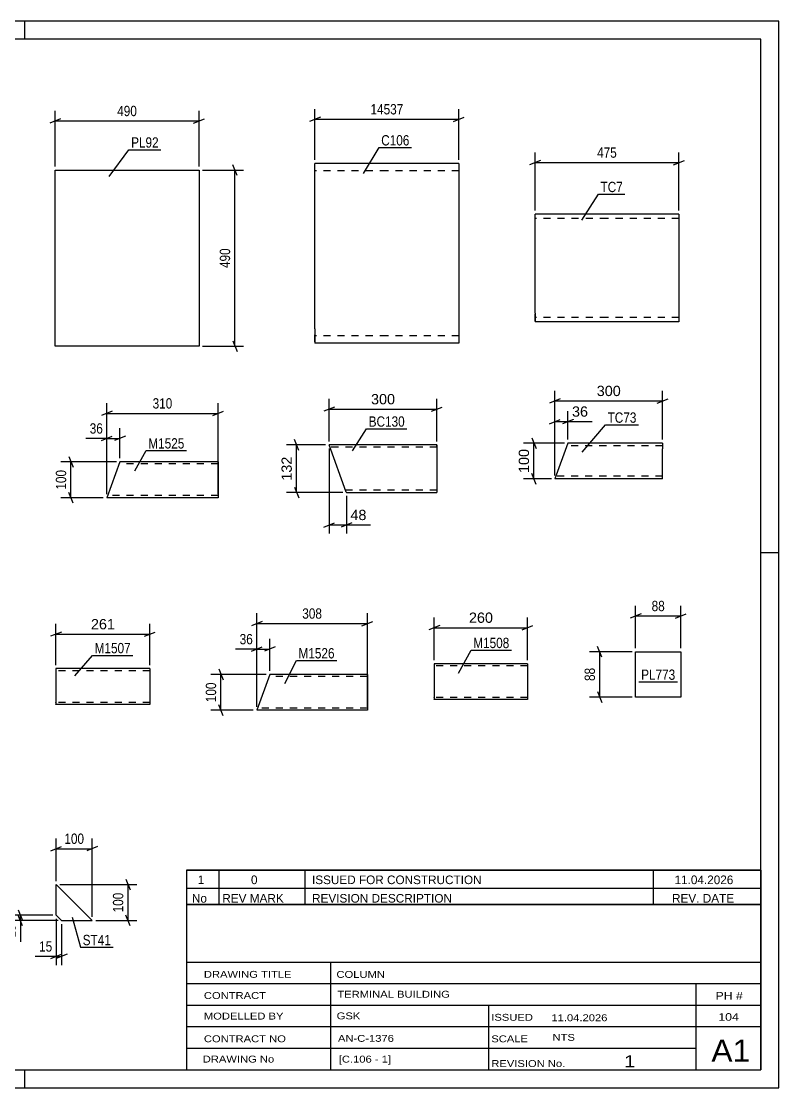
# Model space of a CAD drawing. Header units: millimetres. Extents: x 0 to 420, y 0 to 297.
# Drawn here: x 209 to 420, y 0 to 297 of the extents above; entities that cross this region are included whole.
import ezdxf

# ---------------------------------------------------------------- set-up
doc = ezdxf.new("R2010")
doc.units = ezdxf.units.MM
doc.linetypes.add('DXK_LINE_DOT2', pattern=[3.9198, 1.9599, -1.9599])
doc.styles.add('Arial', font='ARIAL.TTF', dxfattribs={"height": 0.2})
doc.styles.add('Arial Narrow', font='ARIALN.TTF', dxfattribs={"height": 0.2})

# ---------------------------------------------------------------- blocks, each defined once
blk = doc.blocks.new('Unknown-348435967-1132')
at = {"color": 5, "linetype": 'Continuous'}
for p, q in [((420, 297), (0, 297)), ((210, 292), (210, 297)), ((420, 0), (420, 297)), ((415, 292), (5, 292)), ((415, 5), (415, 292)), ((420, 149), (415, 149)), ((5, 5), (415, 5)), ((210, 0), (210, 5)), ((0, 0), (420, 0))]:
    blk.add_line(p, q, dxfattribs=at)
blk = doc.blocks.new('Part-348435967-9302 - 9301')
at = {"color": 2, "linetype": 'Continuous'}
for p, q in [((361.31, 179.54), (357.67, 169.54)), ((387.67, 179.54), (361.31, 179.54)), ((387.67, 179.54), (387.67, 177.94)), ((387.67, 171.14), (387.67, 177.94)), ((387.67, 169.54), (357.67, 169.54)), ((387.67, 169.54), (387.67, 171.14))]:
    blk.add_line(p, q, dxfattribs=at)
at = {"color": 7, "linetype": 'DXK_LINE_DOT2'}
for p, q in [((387.67, 178.74), (361.01, 178.74)), ((387.67, 179.42), (387.67, 177.94)), ((387.67, 170.34), (357.96, 170.34)), ((387.67, 169.54), (387.67, 170.01))]:
    blk.add_line(p, q, dxfattribs=at)
blk = doc.blocks.new('Part-348435967-9332 - 9331')
at = {"color": 2, "linetype": 'Continuous'}
for p, q in [((299.56, 165.89), (294.78, 179)), ((324.78, 179), (294.78, 179)), ((324.78, 179), (324.78, 178.9)), ((324.78, 178.9), (324.78, 165.8)), ((299.59, 165.8), (299.56, 165.89)), ((299.59, 165.8), (324.78, 165.8))]:
    blk.add_line(p, q, dxfattribs=at)
at = {"color": 7, "linetype": 'DXK_LINE_DOT2'}
for p, q in [((324.78, 178.4), (295, 178.4)), ((324.78, 178.64), (324.78, 179)), ((324.78, 166.4), (299.37, 166.4))]:
    blk.add_line(p, q, dxfattribs=at)
blk = doc.blocks.new('Part-348435967-1872 - 1855')
at = {"color": 2, "linetype": 'Continuous'}
for p, q in [((372.12, 243.28), (352.12, 243.28)), ((352.12, 215.68), (352.12, 243.28)), ((392.22, 243.28), (372.22, 243.28)), ((392.22, 243.28), (392.22, 213.28)), ((352.12, 215.68), (352.12, 213.28)), ((372.12, 213.28), (352.12, 213.28)), ((392.22, 213.28), (372.22, 213.28))]:
    blk.add_line(p, q, dxfattribs=at)
at = {"color": 7, "linetype": 'DXK_LINE_DOT2'}
for p, q in [((372.12, 242.08), (352.12, 242.08)), ((392.22, 242.08), (372.22, 242.08)), ((352.12, 213.47), (352.12, 215.68)), ((352.12, 214.48), (352.12, 214.57)), ((372.12, 214.48), (352.12, 214.48)), ((392.22, 214.48), (372.22, 214.48)), ((392.22, 214.48), (392.22, 214.57))]:
    blk.add_line(p, q, dxfattribs=at)
blk = doc.blocks.new('Part-348435967-1575 - 1559')
at = {"color": 2, "linetype": 'Continuous'}
for p, q in [((218.43, 206.53), (218.43, 255.53)), ((218.43, 255.53), (238.43, 255.53)), ((238.53, 255.53), (258.53, 255.53)), ((258.53, 255.53), (258.53, 206.53)), ((238.43, 206.53), (218.43, 206.53)), ((258.53, 206.53), (238.53, 206.53))]:
    blk.add_line(p, q, dxfattribs=at)
blk = doc.blocks.new('Part-348435967-1505 - 1503')
at = {"color": 2, "linetype": 'Continuous'}
for p, q in [((236.5, 174.31), (232.86, 164.31)), ((263.83, 174.31), (236.5, 174.31)), ((263.83, 174.31), (263.83, 164.31)), ((263.83, 164.31), (232.86, 164.31))]:
    blk.add_line(p, q, dxfattribs=at)
at = {"color": 7, "linetype": 'DXK_LINE_DOT2'}
for p, q in [((263.83, 173.71), (236.28, 173.71)), ((233.08, 164.91), (233.1, 164.96)), ((263.83, 164.91), (233.08, 164.91)), ((263.83, 164.91), (263.83, 164.96))]:
    blk.add_line(p, q, dxfattribs=at)
blk = doc.blocks.new('Part-348435967-1447 - 1445')
at = {"color": 2, "linetype": 'Continuous'}
for p, q in [((278.27, 115.11), (274.63, 105.11)), ((305.42, 115.11), (278.27, 115.11)), ((305.42, 115.11), (305.42, 105.11)), ((305.42, 105.11), (274.63, 105.11))]:
    blk.add_line(p, q, dxfattribs=at)
at = {"color": 7, "linetype": 'DXK_LINE_DOT2'}
for p, q in [((305.42, 114.51), (278.06, 114.51)), ((274.85, 105.71), (274.87, 105.75)), ((305.42, 105.71), (274.85, 105.71)), ((305.42, 105.71), (305.42, 105.75))]:
    blk.add_line(p, q, dxfattribs=at)
blk = doc.blocks.new('Part-348435967-1429 - 1427')
at = {"color": 2, "linetype": 'Continuous'}
for p, q in [((350.04, 118.09), (324.07, 118.09)), ((324.07, 118.09), (324.07, 108.18)), ((350.04, 118.09), (350.04, 108.09)), ((324.07, 108.09), (324.07, 108.18)), ((350.04, 108.09), (324.07, 108.09))]:
    blk.add_line(p, q, dxfattribs=at)
at = {"color": 7, "linetype": 'DXK_LINE_DOT2'}
for p, q in [((350.04, 117.49), (324.07, 117.49)), ((324.07, 108.69), (324.07, 108.74)), ((350.04, 108.69), (324.07, 108.69)), ((350.04, 108.69), (350.04, 108.74))]:
    blk.add_line(p, q, dxfattribs=at)
blk = doc.blocks.new('Part-348435967-1400 - 1384')
at = {"color": 2, "linetype": 'Continuous'}
for p, q in [((380.16, 108.81), (380.16, 121.38)), ((380.16, 121.38), (392.73, 121.38)), ((392.73, 121.38), (392.73, 108.81)), ((392.73, 108.81), (380.16, 108.81))]:
    blk.add_line(p, q, dxfattribs=at)
blk = doc.blocks.new('Part-348435967-1335 - 1319')
at = {"color": 2, "linetype": 'Continuous'}
for p, q in [((218.76, 48.06), (218.76, 56.56)), ((228.76, 46.56), (218.76, 56.56)), ((220.26, 46.56), (218.76, 48.06)), ((220.26, 46.56), (228.76, 46.56))]:
    blk.add_line(p, q, dxfattribs=at)
blk = doc.blocks.new('Part-348435967-1266 - 1249')
at = {"color": 2, "linetype": 'Continuous'}
for p, q in [((310.82, 257.38), (290.82, 257.38)), ((290.82, 211.38), (290.82, 257.38)), ((330.92, 257.38), (310.92, 257.38)), ((330.92, 257.38), (330.92, 207.38)), ((290.82, 211.38), (290.82, 207.38)), ((310.82, 207.38), (290.82, 207.38)), ((330.92, 207.38), (310.92, 207.38))]:
    blk.add_line(p, q, dxfattribs=at)
at = {"color": 7, "linetype": 'DXK_LINE_DOT2'}
for p, q in [((310.82, 255.38), (290.82, 255.38)), ((330.92, 255.38), (310.92, 255.38)), ((290.82, 207.69), (290.82, 211.38)), ((310.82, 209.38), (290.82, 209.38)), ((330.92, 209.38), (310.92, 209.38))]:
    blk.add_line(p, q, dxfattribs=at)
blk = doc.blocks.new('Part-348435967-1227 - 1224')
at = {"color": 2, "linetype": 'Continuous'}
for p, q in [((244.83, 116.72), (218.68, 116.72)), ((218.68, 116.72), (218.68, 106.81)), ((244.83, 116.72), (244.83, 106.72)), ((218.68, 106.72), (218.68, 106.81)), ((244.83, 106.72), (218.68, 106.72))]:
    blk.add_line(p, q, dxfattribs=at)
at = {"color": 7, "linetype": 'DXK_LINE_DOT2'}
for p, q in [((244.83, 116.12), (218.68, 116.12)), ((218.68, 107.32), (218.68, 107.36)), ((244.83, 107.32), (218.68, 107.32)), ((244.83, 107.32), (244.83, 107.36))]:
    blk.add_line(p, q, dxfattribs=at)
blk = doc.blocks.new('StraightDimension-348435967-9431 - 9301')
at = {"color": 7, "linetype": 'Continuous'}
for p, q in [((360.31, 179.54), (348.95, 179.54)), ((351.2, 181.04), (352.4, 178.04)), ((351.8, 169.54), (351.8, 179.54)), ((356.67, 169.54), (348.95, 169.54)), ((352.4, 168.04), (351.2, 171.04))]:
    blk.add_line(p, q, dxfattribs=at)
at = {"color": 0}
blk.add_wipeout([(351.05, 178.47), (346.85, 178.47), (346.85, 170.6), (351.05, 170.6)], dxfattribs=at)
at = {"color": 3, "style": 'Arial'}
blk.add_text('100', height=2.865, rotation=90.0002, dxfattribs=at).set_placement((350.45, 171.2))
blk = doc.blocks.new('StraightDimension-348435967-9402 - 9301')
at = {"color": 7, "linetype": 'Continuous'}
for p, q in [((357.67, 170.54), (357.67, 188.38)), ((361.31, 180.54), (361.31, 188.38)), ((356.17, 184.93), (359.17, 186.13)), ((357.67, 185.53), (361.31, 185.53)), ((362.81, 186.13), (359.81, 184.93))]:
    blk.add_line(p, q, dxfattribs=at)
at = {"color": 0}
blk.add_wipeout([(367.48, 186.28), (367.48, 190.48), (361.83, 190.48), (361.83, 186.28)], dxfattribs=at)
at = {"color": 7, "linetype": 'Continuous'}
blk.add_line((361.31, 185.53), (368, 185.53), dxfattribs=at)
blk.add_line((361.31, 185.53), (368, 185.53), dxfattribs=at)
at = {"color": 3, "style": 'Arial'}
blk.add_text('36', height=2.865, dxfattribs=at).set_placement((362.43, 186.88))
blk = doc.blocks.new('StraightDimension-348435967-9420 - 9301')
at = {"color": 7, "linetype": 'Continuous'}
for p, q in [((357.67, 170.54), (357.67, 194.13)), ((387.67, 180.54), (387.67, 194.13)), ((359.17, 191.88), (356.17, 190.68)), ((357.67, 191.28), (387.67, 191.28)), ((386.17, 190.68), (389.17, 191.88))]:
    blk.add_line(p, q, dxfattribs=at)
at = {"color": 0}
blk.add_wipeout([(376.6, 192.03), (376.6, 196.23), (368.73, 196.23), (368.73, 192.03)], dxfattribs=at)
at = {"color": 3, "style": 'Arial'}
blk.add_text('300', height=2.865, dxfattribs=at).set_placement((369.33, 192.63))
blk = doc.blocks.new('StraightDimension-348435967-9349 - 9331')
at = {"color": 7, "linetype": 'Continuous'}
for p, q in [((294.78, 178), (294.78, 154.33)), ((299.59, 164.8), (299.59, 154.33)), ((293.28, 156.13), (296.28, 157.33)), ((294.78, 156.73), (299.59, 156.73)), ((301.09, 157.33), (298.09, 156.13))]:
    blk.add_line(p, q, dxfattribs=at)
at = {"color": 0}
blk.add_wipeout([(305.76, 157.48), (305.76, 161.68), (300.11, 161.68), (300.11, 157.48)], dxfattribs=at)
at = {"color": 7, "linetype": 'Continuous'}
blk.add_line((299.59, 156.73), (306.29, 156.73), dxfattribs=at)
blk.add_line((299.59, 156.73), (306.29, 156.73), dxfattribs=at)
at = {"color": 3, "style": 'Arial'}
blk.add_text('48', height=2.865, dxfattribs=at).set_placement((300.71, 158.08))
blk = doc.blocks.new('StraightDimension-348435967-9369 - 9331')
at = {"color": 7, "linetype": 'Continuous'}
for p, q in [((293.78, 179), (282.87, 179)), ((286.32, 177.5), (285.12, 180.5)), ((285.72, 165.8), (285.72, 179)), ((285.12, 167.3), (286.32, 164.3)), ((298.59, 165.8), (282.87, 165.8))]:
    blk.add_line(p, q, dxfattribs=at)
at = {"color": 0}
blk.add_wipeout([(284.97, 176.33), (280.77, 176.33), (280.77, 168.46), (284.97, 168.46)], dxfattribs=at)
at = {"color": 3, "style": 'Arial'}
blk.add_text('132', height=2.865, rotation=90.0002, dxfattribs=at).set_placement((284.37, 169.06))
blk = doc.blocks.new('StraightDimension-348435967-9338 - 9331')
at = {"color": 7, "linetype": 'Continuous'}
for p, q in [((294.78, 180), (294.78, 191.83)), ((324.78, 180), (324.78, 191.83)), ((296.28, 189.58), (293.28, 188.38)), ((294.78, 188.98), (324.78, 188.98)), ((323.28, 188.38), (326.28, 189.58))]:
    blk.add_line(p, q, dxfattribs=at)
at = {"color": 0}
blk.add_wipeout([(313.72, 189.73), (313.72, 193.93), (305.85, 193.93), (305.85, 189.73)], dxfattribs=at)
at = {"color": 3, "style": 'Arial'}
blk.add_text('300', height=2.865, dxfattribs=at).set_placement((306.45, 190.33))
blk = doc.blocks.new('StraightDimension-348435967-1875 - 1855')
at = {"color": 7, "linetype": 'Continuous'}
for p, q in [((352.12, 244.28), (352.12, 260.51)), ((392.22, 244.28), (392.22, 260.51)), ((353.62, 258.26), (350.62, 257.06)), ((352.12, 257.66), (392.22, 257.66)), ((390.72, 257.06), (393.72, 258.26))]:
    blk.add_line(p, q, dxfattribs=at)
at = {"color": 0}
blk.add_wipeout([(375.51, 258.41), (375.51, 262.61), (368.82, 262.61), (368.82, 258.41)], dxfattribs=at)
at = {"color": 3, "style": 'Arial Narrow'}
blk.add_text('475', height=2.863, dxfattribs=at).set_placement((369.42, 259.01))
blk = doc.blocks.new('StraightDimension-348435967-1578 - 1559')
at = {"color": 7, "linetype": 'Continuous'}
for p, q in [((259.53, 255.53), (270.93, 255.53)), ((269.13, 254.03), (267.93, 257.03)), ((268.53, 206.53), (268.53, 255.53)), ((267.93, 208.03), (269.13, 205.03)), ((259.53, 206.53), (270.93, 206.53))]:
    blk.add_line(p, q, dxfattribs=at)
at = {"color": 0}
blk.add_wipeout([(267.78, 234.37), (263.58, 234.37), (263.58, 227.69), (267.78, 227.69)], dxfattribs=at)
at = {"color": 3, "style": 'Arial Narrow'}
blk.add_text('490', height=2.863, rotation=90.0002, dxfattribs=at).set_placement((267.18, 228.29))
blk = doc.blocks.new('StraightDimension-348435967-1589 - 1559')
at = {"color": 7, "linetype": 'Continuous'}
for p, q in [((218.43, 256.53), (218.43, 272.1)), ((258.53, 256.53), (258.53, 272.1)), ((219.93, 269.85), (216.93, 268.65)), ((218.43, 269.25), (258.53, 269.25)), ((257.03, 268.65), (260.03, 269.85))]:
    blk.add_line(p, q, dxfattribs=at)
at = {"color": 0}
blk.add_wipeout([(241.83, 270), (241.83, 274.2), (235.14, 274.2), (235.14, 270)], dxfattribs=at)
at = {"color": 3, "style": 'Arial Narrow'}
blk.add_text('490', height=2.863, dxfattribs=at).set_placement((235.74, 270.6))
blk = doc.blocks.new('StraightDimension-348435967-1507 - 1503')
at = {"color": 7, "linetype": 'Continuous'}
for p, q in [((231.36, 180.23), (234.36, 181.43)), ((232.86, 165.31), (232.86, 183.68)), ((238, 181.43), (235, 180.23)), ((236.5, 175.31), (236.5, 183.68)), ((232.86, 180.83), (236.5, 180.83))]:
    blk.add_line(p, q, dxfattribs=at)
at = {"color": 0}
blk.add_wipeout([(232.34, 181.58), (232.34, 185.78), (227.48, 185.78), (227.48, 181.58)], dxfattribs=at)
at = {"color": 7, "linetype": 'Continuous'}
blk.add_line((232.86, 180.83), (226.95, 180.83), dxfattribs=at)
blk.add_line((232.86, 180.83), (226.95, 180.83), dxfattribs=at)
at = {"color": 3, "style": 'Arial Narrow'}
blk.add_text('36', height=2.863, dxfattribs=at).set_placement((228.08, 182.18))
blk = doc.blocks.new('StraightDimension-348435967-1525 - 1503')
at = {"color": 7, "linetype": 'Continuous'}
for p, q in [((222.26, 175.81), (223.46, 172.81)), ((235.5, 174.31), (220.01, 174.31)), ((222.86, 164.31), (222.86, 174.31)), ((231.86, 164.31), (220.01, 164.31)), ((223.46, 162.81), (222.26, 165.81))]:
    blk.add_line(p, q, dxfattribs=at)
at = {"color": 0}
blk.add_wipeout([(222.11, 172.65), (217.91, 172.65), (217.91, 165.97), (222.11, 165.97)], dxfattribs=at)
at = {"color": 3, "style": 'Arial Narrow'}
blk.add_text('100', height=2.863, rotation=90.0002, dxfattribs=at).set_placement((221.51, 166.57))
blk = doc.blocks.new('StraightDimension-348435967-1545 - 1503')
at = {"color": 7, "linetype": 'Continuous'}
for p, q in [((232.86, 165.31), (232.86, 190.66)), ((263.83, 165.31), (263.83, 190.66)), ((234.36, 188.41), (231.36, 187.21)), ((232.86, 187.81), (263.83, 187.81)), ((262.33, 187.21), (265.33, 188.41))]:
    blk.add_line(p, q, dxfattribs=at)
at = {"color": 0}
blk.add_wipeout([(251.69, 188.56), (251.69, 192.76), (245, 192.76), (245, 188.56)], dxfattribs=at)
at = {"color": 3, "style": 'Arial Narrow'}
blk.add_text('310', height=2.863, dxfattribs=at).set_placement((245.6, 189.16))
blk = doc.blocks.new('StraightDimension-348435967-1449 - 1445')
at = {"color": 7, "linetype": 'Continuous'}
for p, q in [((274.63, 106.11), (274.63, 132.12)), ((305.42, 106.11), (305.42, 132.12)), ((276.13, 129.87), (273.13, 128.67)), ((274.63, 129.27), (305.42, 129.27)), ((303.92, 128.67), (306.92, 129.87))]:
    blk.add_line(p, q, dxfattribs=at)
at = {"color": 0}
blk.add_wipeout([(293.37, 130.02), (293.37, 134.22), (286.69, 134.22), (286.69, 130.02)], dxfattribs=at)
at = {"color": 3, "style": 'Arial Narrow'}
blk.add_text('308', height=2.863, dxfattribs=at).set_placement((287.29, 130.62))
blk = doc.blocks.new('StraightDimension-348435967-1460 - 1445')
at = {"color": 7, "linetype": 'Continuous'}
for p, q in [((264.03, 116.61), (265.23, 113.61)), ((277.27, 115.11), (261.78, 115.11)), ((264.63, 105.11), (264.63, 115.11)), ((273.63, 105.11), (261.78, 105.11)), ((265.23, 103.61), (264.03, 106.61))]:
    blk.add_line(p, q, dxfattribs=at)
at = {"color": 0}
blk.add_wipeout([(263.88, 113.45), (259.68, 113.45), (259.68, 106.77), (263.88, 106.77)], dxfattribs=at)
at = {"color": 3, "style": 'Arial Narrow'}
blk.add_text('100', height=2.863, rotation=90.0002, dxfattribs=at).set_placement((263.28, 107.37))
blk = doc.blocks.new('StraightDimension-348435967-1482 - 1445')
at = {"color": 7, "linetype": 'Continuous'}
for p, q in [((274.63, 106.11), (274.63, 125)), ((278.27, 116.11), (278.27, 125)), ((273.13, 121.55), (276.13, 122.75)), ((274.63, 122.15), (278.27, 122.15)), ((279.77, 122.75), (276.77, 121.55))]:
    blk.add_line(p, q, dxfattribs=at)
at = {"color": 0}
blk.add_wipeout([(274.11, 122.9), (274.11, 127.1), (269.25, 127.1), (269.25, 122.9)], dxfattribs=at)
at = {"color": 7, "linetype": 'Continuous'}
blk.add_line((274.63, 122.15), (268.73, 122.15), dxfattribs=at)
blk.add_line((274.63, 122.15), (268.73, 122.15), dxfattribs=at)
at = {"color": 3, "style": 'Arial Narrow'}
blk.add_text('36', height=2.863, dxfattribs=at).set_placement((269.85, 123.5))
blk = doc.blocks.new('StraightDimension-348435967-9494 - 1427')
at = {"color": 7, "linetype": 'Continuous'}
for p, q in [((324.07, 119.09), (324.07, 130.97)), ((350.04, 119.09), (350.04, 130.97)), ((325.57, 128.72), (322.57, 127.52)), ((324.07, 128.12), (350.04, 128.12)), ((348.54, 127.52), (351.54, 128.72))]:
    blk.add_line(p, q, dxfattribs=at)
at = {"color": 0}
blk.add_wipeout([(340.99, 128.87), (340.99, 133.07), (333.12, 133.07), (333.12, 128.87)], dxfattribs=at)
at = {"color": 3, "style": 'Arial'}
blk.add_text('260', height=2.865, dxfattribs=at).set_placement((333.72, 129.47))
blk = doc.blocks.new('StraightDimension-348435967-1402 - 1384')
at = {"color": 7, "linetype": 'Continuous'}
for p, q in [((380.16, 122.38), (380.16, 134.23)), ((392.73, 122.38), (392.73, 134.23)), ((381.66, 131.98), (378.66, 130.78)), ((380.16, 131.38), (392.73, 131.38)), ((391.23, 130.78), (394.23, 131.98))]:
    blk.add_line(p, q, dxfattribs=at)
at = {"color": 0}
blk.add_wipeout([(388.87, 132.13), (388.87, 136.33), (384.01, 136.33), (384.01, 132.13)], dxfattribs=at)
at = {"color": 3, "style": 'Arial Narrow'}
blk.add_text('88', height=2.863, dxfattribs=at).set_placement((384.61, 132.73))
blk = doc.blocks.new('StraightDimension-348435967-1413 - 1384')
at = {"color": 7, "linetype": 'Continuous'}
for p, q in [((370.76, 119.88), (369.56, 122.88)), ((379.16, 121.38), (367.31, 121.38)), ((370.16, 108.81), (370.16, 121.38)), ((369.56, 110.31), (370.76, 107.31)), ((379.16, 108.81), (367.31, 108.81))]:
    blk.add_line(p, q, dxfattribs=at)
at = {"color": 0}
blk.add_wipeout([(369.41, 117.53), (365.21, 117.53), (365.21, 112.67), (369.41, 112.67)], dxfattribs=at)
at = {"color": 3, "style": 'Arial Narrow'}
blk.add_text('88', height=2.863, rotation=90.0002, dxfattribs=at).set_placement((368.81, 113.27))
blk = doc.blocks.new('StraightDimension-348435967-1363 - 1319')
at = {"color": 7, "linetype": 'Continuous'}
for p, q in [((218.76, 57.56), (218.76, 69.41)), ((228.76, 47.56), (228.76, 69.41)), ((217.26, 65.96), (220.26, 67.16)), ((218.76, 66.56), (228.76, 66.56)), ((230.26, 67.16), (227.26, 65.96))]:
    blk.add_line(p, q, dxfattribs=at)
at = {"color": 0}
blk.add_wipeout([(227.1, 67.31), (227.1, 71.51), (220.42, 71.51), (220.42, 67.31)], dxfattribs=at)
at = {"color": 3, "style": 'Arial Narrow'}
blk.add_text('100', height=2.863, dxfattribs=at).set_placement((221.02, 67.91))
blk = doc.blocks.new('StraightDimension-348435967-1337 - 1319')
at = {"color": 7, "linetype": 'Continuous'}
for p, q in [((219.76, 56.56), (241.16, 56.56)), ((238.16, 58.06), (239.36, 55.06)), ((238.76, 46.56), (238.76, 56.56)), ((239.36, 45.06), (238.16, 48.06)), ((229.76, 46.56), (241.16, 46.56))]:
    blk.add_line(p, q, dxfattribs=at)
at = {"color": 0}
blk.add_wipeout([(238.01, 54.9), (233.81, 54.9), (233.81, 48.22), (238.01, 48.22)], dxfattribs=at)
at = {"color": 3, "style": 'Arial Narrow'}
blk.add_text('100', height=2.863, rotation=90.0002, dxfattribs=at).set_placement((237.41, 48.82))
blk = doc.blocks.new('StraightDimension-348435967-1350 - 1319')
at = {"color": 7, "linetype": 'Continuous'}
for p, q in [((217.76, 48.06), (205.91, 48.06)), ((208.16, 49.56), (209.36, 46.56)), ((209.36, 45.06), (208.16, 48.06)), ((208.76, 46.56), (208.76, 48.06)), ((219.26, 46.56), (205.91, 46.56))]:
    blk.add_line(p, q, dxfattribs=at)
at = {"color": 0}
blk.add_wipeout([(208.01, 46.03), (203.81, 46.03), (203.81, 41.18), (208.01, 41.18)], dxfattribs=at)
at = {"color": 7, "linetype": 'Continuous'}
blk.add_line((208.76, 46.56), (208.76, 40.65), dxfattribs=at)
blk.add_line((208.76, 46.56), (208.76, 40.65), dxfattribs=at)
at = {"color": 3, "style": 'Arial Narrow'}
blk.add_text('15', height=2.863, rotation=90.0002, dxfattribs=at).set_placement((207.41, 41.78))
blk = doc.blocks.new('StraightDimension-348435967-1370 - 1319')
at = {"color": 7, "linetype": 'Continuous'}
for p, q in [((218.76, 47.06), (218.76, 34.16)), ((220.26, 45.56), (220.26, 34.16)), ((217.26, 35.96), (220.26, 37.16)), ((221.76, 37.16), (218.76, 35.96)), ((218.76, 36.56), (220.26, 36.56))]:
    blk.add_line(p, q, dxfattribs=at)
at = {"color": 0}
blk.add_wipeout([(218.24, 37.31), (218.24, 41.51), (213.38, 41.51), (213.38, 37.31)], dxfattribs=at)
at = {"color": 7, "linetype": 'Continuous'}
blk.add_line((218.76, 36.56), (212.86, 36.56), dxfattribs=at)
blk.add_line((218.76, 36.56), (212.86, 36.56), dxfattribs=at)
at = {"color": 3, "style": 'Arial Narrow'}
blk.add_text('15', height=2.863, dxfattribs=at).set_placement((213.98, 37.91))
blk = doc.blocks.new('StraightDimension-348435967-1275 - 1249')
at = {"color": 7, "linetype": 'Continuous'}
for p, q in [((292.32, 270.33), (289.32, 269.13)), ((290.82, 258.38), (290.82, 272.58)), ((329.42, 269.13), (332.42, 270.33)), ((330.92, 258.38), (330.92, 272.58)), ((290.82, 269.73), (330.92, 269.73))]:
    blk.add_line(p, q, dxfattribs=at)
at = {"color": 0}
blk.add_wipeout([(316.04, 270.48), (316.04, 274.68), (305.7, 274.68), (305.7, 270.48)], dxfattribs=at)
at = {"color": 3, "style": 'Arial Narrow'}
blk.add_text('14537', height=2.863, dxfattribs=at).set_placement((306.3, 271.08))
blk = doc.blocks.new('StraightDimension-348435967-9463 - 1224')
at = {"color": 7, "linetype": 'Continuous'}
for p, q in [((218.68, 117.72), (218.68, 129.16)), ((244.83, 117.72), (244.83, 129.16)), ((220.18, 126.91), (217.18, 125.71)), ((218.68, 126.31), (244.83, 126.31)), ((243.33, 125.71), (246.33, 126.91))]:
    blk.add_line(p, q, dxfattribs=at)
at = {"color": 0}
blk.add_wipeout([(235.69, 127.06), (235.69, 131.26), (227.82, 131.26), (227.82, 127.06)], dxfattribs=at)
at = {"color": 3, "style": 'Arial'}
blk.add_text('261', height=2.865, dxfattribs=at).set_placement((228.42, 127.66))
blk = doc.blocks.new('Unknown-348435967-9559')
at = {"color": 7, "linetype": 'Continuous'}
for p, q in [((255, 51.05), (255, 5)), ((255, 51.05), (415, 51.05)), ((415, 51), (415, 5)), ((255, 35), (415, 35)), ((295.14, 35), (295.14, 5)), ((255, 29), (415, 29)), ((397, 5.05), (397, 29.05)), ((255, 23), (415, 23)), ((339.14, 23), (339.14, 5)), ((255, 17), (415, 17)), ((255, 11), (397, 11)), ((255, 5), (415, 5))]:
    blk.add_line(p, q, dxfattribs=at)
at = {"color": 7, "style": 'Arial Narrow'}
for s, height, width, p in [('DRAWING TITLE', 1.9089, 1.425378, (259.88, 30.61)), ('COLUMN', 1.909, 1.425378, (296.81, 30.59)), ('TERMINAL BUILDING', 1.9089, 1.425378, (297.06, 25.07)), ('CONTRACT', 1.909, 1.425378, (259.88, 24.71)), ('MODELLED BY', 1.9089, 1.425378, (259.88, 18.98)), ('GSK', 1.909, 1.425378, (296.88, 19.04)), ('ISSUED', 1.909, 1.425378, (339.94, 18.64)), ('11.04.2026', 1.909, 1.425378, (356.69, 18.52)), ('CONTRACT NO', 1.9089, 1.425378, (259.88, 12.66)), ('AN-C-1376', 1.909, 1.425378, (297.23, 12.78)), ('SCALE', 1.909, 1.425378, (339.94, 12.65)), ('A1', 6.204, 1.25, (401.24, 7.2)), ('DRAWING No', 1.909, 1.425378, (259.56, 7)), ('[C.106 - 1]', 1.9089, 1.425378, (297.46, 6.99)), ('1', 3.34, 1.5, (376.91, 5.68)), ('REVISION No.', 1.9089, 1.425378, (339.94, 5.77))]:
    blk.add_text(s, height=height, dxfattribs=dict(at, width=width)).set_placement(p)
at = {"color": 7, "linetype": 'Continuous', "style": 'Arial Narrow'}
for s, height, width, p in [('PH #', 2.1, 1.42538, (402.4, 24.55)), ('104', 2.1, 1.42538, (403.19, 18.65)), ('NTS', 1.909, 1.425378, (357, 13.05))]:
    blk.add_text(s, height=height, dxfattribs=dict(at, width=width)).set_placement(p)
blk = doc.blocks.new('Unknown-348435967-9560')
at = {"color": 7, "linetype": 'Continuous'}
for p, q in [((255, 60.55), (415, 60.55)), ((415, 60.55), (255, 60.55)), ((255, 60.55), (255, 55.55)), ((264, 60.55), (264, 55.55)), ((288, 60.55), (288, 55.55)), ((385, 60.55), (385, 55.55)), ((415, 60.55), (415, 55.55)), ((255, 55.55), (415, 55.55)), ((255, 55.55), (255, 51.05)), ((255, 55.55), (415, 55.55)), ((264, 55.55), (264, 51.05)), ((288, 55.55), (288, 51.05)), ((385, 55.55), (385, 51.05)), ((415, 55.55), (415, 51.05)), ((415, 51.05), (255, 51.05))]:
    blk.add_line(p, q, dxfattribs=at)
at = {"color": 7, "linetype": 'Continuous', "style": 'Arial Narrow'}
for s, height, width, p in [('1', 2.39, 1.196471, (258.16, 56.7)), ('0', 2.39, 1.196471, (273, 56.7)), ('ISSUED FOR CONSTRUCTION', 2.3861, 1.196471, (290, 56.7)), ('11.04.2026', 2.386, 1.196471, (391, 56.7)), ('No', 2.386, 1.2, (256.54, 51.55)), ('REV MARK', 2.386, 1.2, (265, 51.55)), ('REVISION DESCRIPTION', 2.3861, 1.2, (290, 51.55)), ('REV. DATE', 2.386, 1.2, (390.28, 51.55))]:
    blk.add_text(s, height=height, dxfattribs=dict(at, width=width)).set_placement(p)
blk = doc.blocks.new('Mark-348435967-9448 - 9301')
at = {"color": 0}
blk.add_wipeout([(380.38, 185.2), (380.38, 188.2), (372.34, 188.2), (372.34, 185.2)], dxfattribs=at)
blk.add_wipeout([(380.38, 185.2), (380.38, 188.2), (372.34, 188.2), (372.34, 185.2)], dxfattribs=at)
at = {"color": 30, "linetype": 'Continuous'}
for p, q in [((365.29, 176.98), (371.74, 184.6)), ((371.74, 184.6), (380.98, 184.6))]:
    blk.add_line(p, q, dxfattribs=at)
at = {"color": 3, "style": 'Arial Narrow'}
blk.add_text('TC73', height=2.863, dxfattribs=at).set_placement((372.34, 185.2))
blk = doc.blocks.new('Mark-348435967-9393 - 9331')
at = {"color": 0}
blk.add_wipeout([(315.83, 184.1), (315.83, 187.1), (305.79, 187.1), (305.79, 184.1)], dxfattribs=at)
blk.add_wipeout([(315.83, 184.1), (315.83, 187.1), (305.79, 187.1), (305.79, 184.1)], dxfattribs=at)
at = {"color": 30, "linetype": 'Continuous'}
for p, q in [((301.28, 177.37), (305.19, 183.5)), ((305.19, 183.5), (316.43, 183.5))]:
    blk.add_line(p, q, dxfattribs=at)
at = {"color": 3, "style": 'Arial Narrow'}
blk.add_text('BC130', height=2.863, dxfattribs=at).set_placement((305.79, 184.1))
blk = doc.blocks.new('Mark-348435967-1868 - 1855')
at = {"color": 0}
blk.add_wipeout([(376.58, 249.44), (376.58, 252.44), (370.37, 252.44), (370.37, 249.44)], dxfattribs=at)
blk.add_wipeout([(376.58, 249.44), (376.58, 252.44), (370.37, 252.44), (370.37, 249.44)], dxfattribs=at)
at = {"color": 30, "linetype": 'Continuous'}
for p, q in [((365.16, 241.64), (369.77, 248.84)), ((369.77, 248.84), (377.18, 248.84))]:
    blk.add_line(p, q, dxfattribs=at)
at = {"color": 3, "style": 'Arial Narrow'}
blk.add_text('TC7', height=2.863, dxfattribs=at).set_placement((370.37, 249.44))
blk = doc.blocks.new('Mark-348435967-1571 - 1559')
at = {"color": 0}
blk.add_wipeout([(247.29, 261.83), (247.29, 264.83), (239.61, 264.83), (239.61, 261.83)], dxfattribs=at)
blk.add_wipeout([(247.29, 261.83), (247.29, 264.83), (239.61, 264.83), (239.61, 261.83)], dxfattribs=at)
at = {"color": 30, "linetype": 'Continuous'}
for p, q in [((233.51, 253.82), (239.01, 261.23)), ((239.01, 261.23), (247.89, 261.23))]:
    blk.add_line(p, q, dxfattribs=at)
at = {"color": 3, "style": 'Arial Narrow'}
blk.add_text('PL92', height=2.863, dxfattribs=at).set_placement((239.61, 261.83))
blk = doc.blocks.new('Mark-348435967-9293 - 1503')
at = {"color": 0}
blk.add_wipeout([(254.45, 178.02), (254.45, 181.02), (244.4, 181.02), (244.4, 178.02)], dxfattribs=at)
blk.add_wipeout([(254.45, 178.02), (254.45, 181.02), (244.4, 181.02), (244.4, 178.02)], dxfattribs=at)
at = {"color": 30, "linetype": 'Continuous'}
for p, q in [((240.68, 171.77), (243.8, 177.42)), ((243.8, 177.42), (255.05, 177.42))]:
    blk.add_line(p, q, dxfattribs=at)
at = {"color": 3, "style": 'Arial Narrow'}
blk.add_text('M1525', height=2.863, dxfattribs=at).set_placement((244.4, 178.02))
blk = doc.blocks.new('Mark-348435967-9488 - 1445')
at = {"color": 0}
blk.add_wipeout([(296.29, 119.56), (296.29, 122.56), (286.24, 122.56), (286.24, 119.56)], dxfattribs=at)
blk.add_wipeout([(296.29, 119.56), (296.29, 122.56), (286.24, 122.56), (286.24, 119.56)], dxfattribs=at)
at = {"color": 30, "linetype": 'Continuous'}
for p, q in [((282.42, 112.56), (285.64, 118.96)), ((285.64, 118.96), (296.89, 118.96))]:
    blk.add_line(p, q, dxfattribs=at)
at = {"color": 3, "style": 'Arial Narrow'}
blk.add_text('M1526', height=2.863, dxfattribs=at).set_placement((286.24, 119.56))
blk = doc.blocks.new('Mark-348435967-9504 - 1427')
at = {"color": 0}
blk.add_wipeout([(344.98, 122.44), (344.98, 125.44), (334.92, 125.44), (334.92, 122.44)], dxfattribs=at)
blk.add_wipeout([(344.98, 122.44), (344.98, 125.44), (334.92, 125.44), (334.92, 122.44)], dxfattribs=at)
at = {"color": 30, "linetype": 'Continuous'}
for p, q in [((330.82, 115.42), (334.32, 121.84)), ((334.32, 121.84), (345.58, 121.84))]:
    blk.add_line(p, q, dxfattribs=at)
at = {"color": 3, "style": 'Arial Narrow'}
blk.add_text('M1508', height=2.863, dxfattribs=at).set_placement((334.92, 122.44))
blk = doc.blocks.new('Mark-348435967-1396 - 1384')
at = {"color": 0}
blk.add_wipeout([(391.19, 113.6), (391.19, 116.6), (381.69, 116.6), (381.69, 113.6)], dxfattribs=at)
blk.add_wipeout([(391.19, 113.6), (391.19, 116.6), (381.69, 116.6), (381.69, 113.6)], dxfattribs=at)
at = {"color": 30, "linetype": 'Continuous'}
blk.add_line((381.09, 113), (391.79, 113), dxfattribs=at)
at = {"color": 3, "style": 'Arial Narrow'}
blk.add_text('PL773', height=2.863, dxfattribs=at).set_placement((381.69, 113.6))
blk = doc.blocks.new('Mark-348435967-1331 - 1319')
at = {"color": 0}
blk.add_wipeout([(233.98, 39.69), (233.98, 42.69), (226.12, 42.69), (226.12, 39.69)], dxfattribs=at)
blk.add_wipeout([(233.98, 39.69), (233.98, 42.69), (226.12, 42.69), (226.12, 39.69)], dxfattribs=at)
at = {"color": 30, "linetype": 'Continuous'}
for p, q in [((223.21, 47.51), (225.52, 39.09)), ((225.52, 39.09), (234.58, 39.09))]:
    blk.add_line(p, q, dxfattribs=at)
at = {"color": 3, "style": 'Arial Narrow'}
blk.add_text('ST41', height=2.863, dxfattribs=at).set_placement((226.12, 39.69))
blk = doc.blocks.new('Mark-348435967-1261 - 1249')
at = {"color": 0}
blk.add_wipeout([(317.14, 262.43), (317.14, 265.43), (309.28, 265.43), (309.28, 262.43)], dxfattribs=at)
blk.add_wipeout([(317.14, 262.43), (317.14, 265.43), (309.28, 265.43), (309.28, 262.43)], dxfattribs=at)
at = {"color": 30, "linetype": 'Continuous'}
for p, q in [((304.31, 254.65), (308.68, 261.83)), ((308.68, 261.83), (317.74, 261.83))]:
    blk.add_line(p, q, dxfattribs=at)
at = {"color": 3, "style": 'Arial Narrow'}
blk.add_text('C106', height=2.863, dxfattribs=at).set_placement((309.28, 262.43))
blk = doc.blocks.new('Mark-348435967-9457 - 1224')
at = {"color": 0}
blk.add_wipeout([(239.5, 121), (239.5, 124), (229.45, 124), (229.45, 121)], dxfattribs=at)
blk.add_wipeout([(239.5, 121), (239.5, 124), (229.45, 124), (229.45, 121)], dxfattribs=at)
at = {"color": 30, "linetype": 'Continuous'}
for p, q in [((223.94, 114.69), (228.85, 120.4)), ((228.85, 120.4), (240.1, 120.4))]:
    blk.add_line(p, q, dxfattribs=at)
at = {"color": 3, "style": 'Arial Narrow'}
blk.add_text('M1507', height=2.863, dxfattribs=at).set_placement((229.45, 121))

msp = doc.modelspace()

# ---------------------------------------------------------------- block references
for name in ['Unknown-348435967-1132', 'Part-348435967-1575 - 1559', 'Part-348435967-1266 - 1249', 'Part-348435967-1872 - 1855', 'Part-348435967-9332 - 9331', 'Part-348435967-9302 - 9301', 'Part-348435967-1505 - 1503', 'Part-348435967-1400 - 1384', 'Part-348435967-1227 - 1224', 'Part-348435967-1429 - 1427', 'Part-348435967-1447 - 1445', 'Unknown-348435967-9560', 'Part-348435967-1335 - 1319', 'Unknown-348435967-9559']:
    msp.add_blockref(name, (0, 0))

# ---------------------------------------------------------------- next in the draw order: block references
for name in ['StraightDimension-348435967-1275 - 1249', 'StraightDimension-348435967-1875 - 1855', 'StraightDimension-348435967-1578 - 1559', 'StraightDimension-348435967-1507 - 1503', 'StraightDimension-348435967-9431 - 9301', 'StraightDimension-348435967-9349 - 9331', 'StraightDimension-348435967-1449 - 1445', 'StraightDimension-348435967-1402 - 1384', 'StraightDimension-348435967-9463 - 1224', 'StraightDimension-348435967-9494 - 1427', 'Mark-348435967-1396 - 1384', 'StraightDimension-348435967-1363 - 1319']:
    msp.add_blockref(name, (0, 0))

# ---------------------------------------------------------------- next in the draw order: block references
for name in ['StraightDimension-348435967-1589 - 1559', 'Mark-348435967-1261 - 1249', 'Mark-348435967-1868 - 1855', 'StraightDimension-348435967-9402 - 9301', 'StraightDimension-348435967-9369 - 9331', 'StraightDimension-348435967-1525 - 1503', 'Mark-348435967-9504 - 1427', 'Mark-348435967-9457 - 1224', 'Mark-348435967-9488 - 1445', 'StraightDimension-348435967-1413 - 1384', 'StraightDimension-348435967-1460 - 1445', 'StraightDimension-348435967-1337 - 1319']:
    msp.add_blockref(name, (0, 0))

# ---------------------------------------------------------------- next in the draw order: block references
for name in ['Mark-348435967-1571 - 1559', 'StraightDimension-348435967-9420 - 9301', 'StraightDimension-348435967-9338 - 9331', 'StraightDimension-348435967-1545 - 1503', 'StraightDimension-348435967-1482 - 1445', 'StraightDimension-348435967-1350 - 1319']:
    msp.add_blockref(name, (0, 0))

# ---------------------------------------------------------------- next in the draw order: block references
for name in ['Mark-348435967-9448 - 9301', 'Mark-348435967-9393 - 9331', 'Mark-348435967-9293 - 1503', 'StraightDimension-348435967-1370 - 1319']:
    msp.add_blockref(name, (0, 0))

# ---------------------------------------------------------------- next in the draw order: block references
msp.add_blockref('Mark-348435967-1331 - 1319', (0, 0))

doc.saveas('drawing.dxf')
